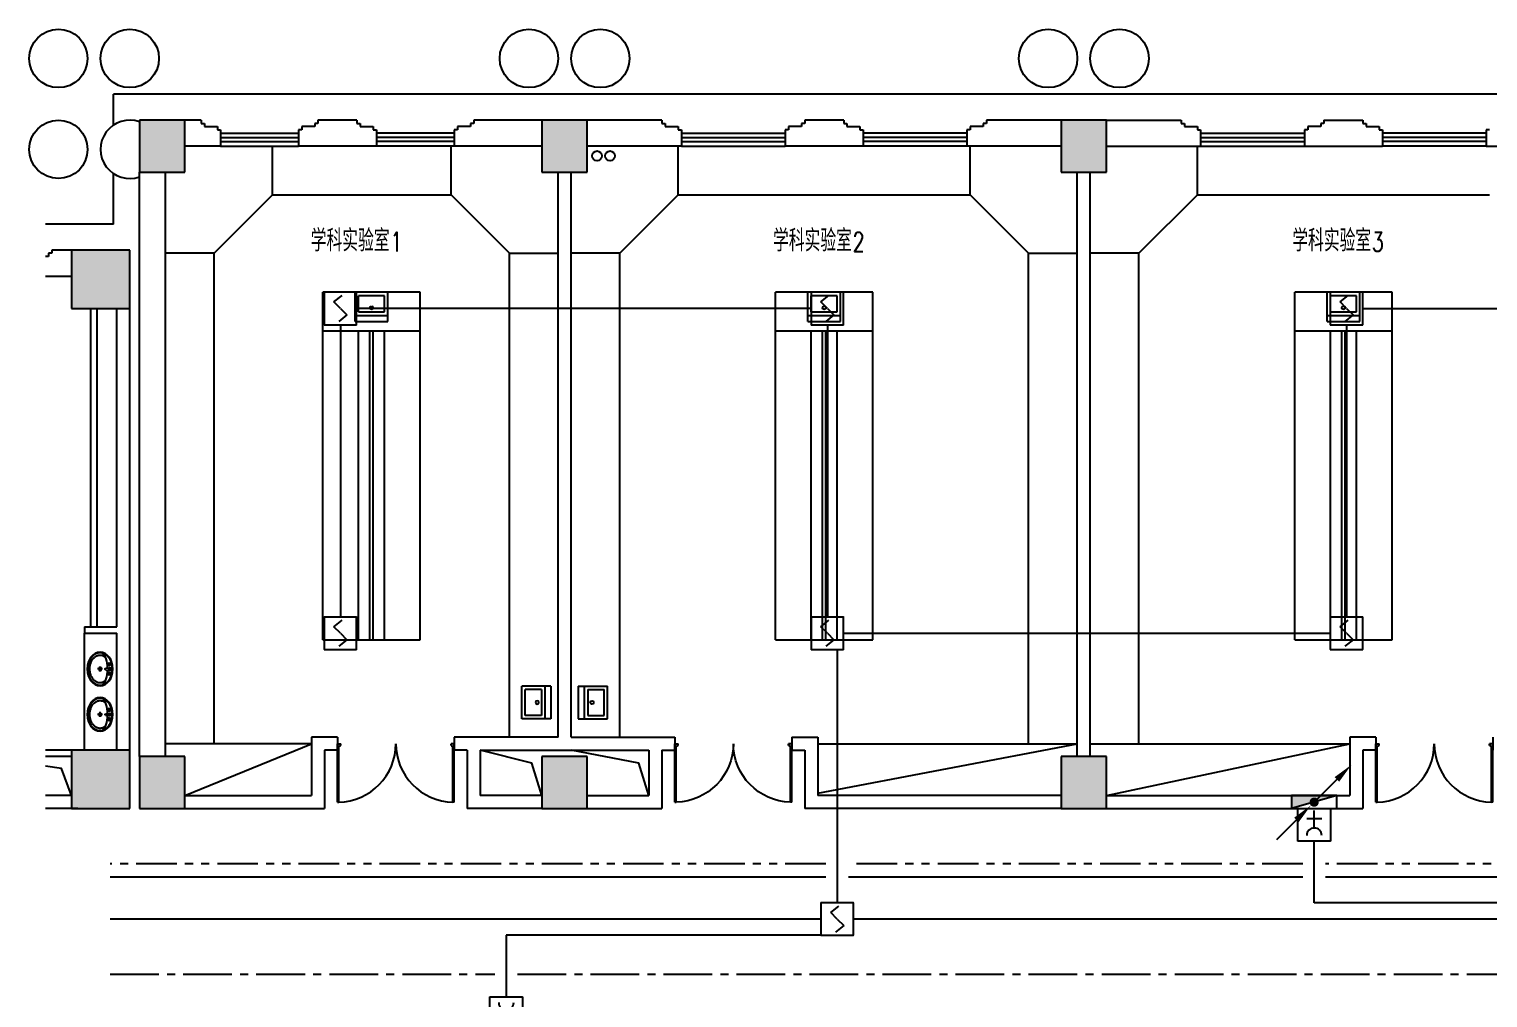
# Model space of a CAD drawing. Extents: x 190999 to 918899, y -200814 to 215286.
# Drawn here: x 563535 to 586010, y 92674 to 107586 of the extents above; entities that cross this region are included whole.
import ezdxf

# ---------------------------------------------------------------- set-up
doc = ezdxf.new("R2010")
doc.units = 0
doc.header["$LTSCALE"] = 1000
doc.header["$MEASUREMENT"] = 0
doc.linetypes.add('CENTER2', pattern=[1.125, 0.75, -0.125, 0.125, -0.125])
doc.linetypes.add('PHANTOM2', pattern=[1.25, 0.625, -0.125, 0.125, -0.125, 0.125, -0.125])
for name, color, linetype in [('00-EQUIP', 3, 'Continuous'), ('00-LWIRE', 4, 'Continuous'), ('00-WIRE-4', 6, 'Continuous'), ('A-卫生间', 250, 'Continuous'), ('A-墙线', 2, 'Continuous'), ('A-外包装修', 250, 'Continuous'), ('A-外窗', 145, 'Continuous'), ('A-家具', 250, 'Continuous'), ('A-门', 167, 'Continuous'), ('COLUMN', 2, 'Continuous'), ('EQUIP_消火栓', 1, 'Continuous'), ('PUB_HATCH', 250, 'Continuous'), ('房间名称', 7, 'Continuous'), ('洞口线', 165, 'Continuous'), ('雨水管', 151, 'Continuous')]:
    doc.layers.add(name, color=color, linetype=linetype)
doc.styles.add('_TCH_DIM', font='SIMPLEX', dxfattribs={"bigfont": 'GBCBIG'})
doc.styles.get("Standard").update_dxf_attribs({"font": 'simhei.ttf'})
doc.styles.add('XXK', font='romans.shx', dxfattribs={"width": 0.75, "bigfont": 'hzf.shx'})
doc.styles.add('zz-1', font='arial.ttf', dxfattribs={"width": 0.8})
doc.linetypes.add('BIG-DLINE', pattern='A,1,-0.15,["D",XXK,S=0.2,R=0,X=-0.1,Y=-0.09],-0.2', length=1.35)

# ---------------------------------------------------------------- blocks, each defined once
blk = doc.blocks.new('m1800')
at = {"layer": 'A-墙线'}
for p, q in [((-900, -100), (-900, 100)), ((900, -100), (900, 100))]:
    blk.add_line(p, q, dxfattribs=at)
at = {"layer": 'A-门'}
for p, q in [((-900, 900), (-900, 0)), ((-900, 900), (-880, 900)), ((-880, 900), (-880, 50)), ((880, 900), (880, 50)), ((900, 900), (880, 900)), ((900, 900), (900, 0)), ((-900, 50), (-870, 50)), ((-900, 0), (-850, 0)), ((-870, 50), (-870, 30)), ((-870, 30), (-850, 30)), ((-850, 30), (-850, 0)), ((850, 30), (850, 0)), ((870, 30), (850, 30)), ((900, 0), (850, 0)), ((870, 50), (870, 30)), ((900, 50), (870, 50))]:
    blk.add_line(p, q, dxfattribs=at)
for centre, start, end in [((-900, 0), 0, 88.7267), ((900, 0), 91.2733, 180)]:
    blk.add_arc(centre, 900, start, end, dxfattribs=at)
blk = doc.blocks.new('手盆')
at = {"layer": 'A-卫生间'}
for p, q in [((113, 12), (46, 16)), ((160, 0), (235, 0)), ((198, -37), (198, 38)), ((113, -11), (46, -16))]:
    blk.add_line(p, q, dxfattribs=at)
for centre, major_axis, ratio, start_param, end_param in [((198, 0), (0, 259), 0.763797, 3.141593, 9.424778), ((194, 0), (0, 259), 0.413212, 0.351725, 1.519021), ((106, 0), (0, 13.9), 0.9, 3.760941, 5.663837), ((194, 0), (0, 259), 0.413212, 1.620217, 2.789865)]:
    blk.add_ellipse(centre, major_axis=major_axis, ratio=ratio, start_param=start_param, end_param=end_param, dxfattribs=at)
for centre, major_axis in [((46, 0), (0, 15.8)), ((56, 71), (0, 20.6)), ((56, 71), (0, 15.6)), ((198, 0), (0, 23.4)), ((56, -71), (0, 20.6)), ((56, -71), (0, 15.6))]:
    blk.add_ellipse(centre, major_axis=major_axis, ratio=0.9, dxfattribs=at)
for points, knots in [([(198, -249), (204, -249), (211, -249), (228, -246), (239, -243), (260, -236), (270, -231), (290, -218), (299, -211), (317, -194), (325, -185), (340, -164), (347, -153), (360, -129), (365, -116), (374, -90), (378, -76), (383, -48), (385, -34), (387, -5), (387, 9), (385, 38), (383, 52), (377, 80), (373, 94), (364, 120), (358, 133), (345, 156), (338, 167), (323, 187), (314, 197), (296, 213), (287, 220), (267, 232), (257, 237), (236, 244), (225, 247), (204, 249), (193, 249), (171, 247), (161, 245), (140, 237), (129, 232), (110, 221), (100, 213), (82, 197), (74, 188), (58, 168), (51, 157), (38, 133), (32, 121), (23, 95), (19, 81), (13, 53), (11, 39), (9, 10), (9, -4), (10, -33), (12, -47), (18, -75), (21, -89), (30, -115), (36, -128), (48, -152), (55, -163), (70, -184), (78, -193), (96, -210), (105, -218), (125, -230), (135, -235), (156, -243), (167, -246), (184, -249), (191, -249), (198, -249)], [0, 0, 0, 0, 0.105369, 0.105369, 0.278747, 0.278747, 0.452125, 0.452125, 0.625504, 0.625504, 0.798882, 0.798882, 0.97226, 0.97226, 1.145639, 1.145639, 1.319017, 1.319017, 1.492395, 1.492395, 1.665774, 1.665774, 1.839152, 1.839152, 2.01253, 2.01253, 2.185909, 2.185909, 2.359287, 2.359287, 2.532665, 2.532665, 2.706044, 2.706044, 2.879422, 2.879422, 3.0528, 3.0528, 3.226179, 3.226179, 3.399557, 3.399557, 3.572935, 3.572935, 3.746313, 3.746313, 3.919692, 3.919692, 4.09307, 4.09307, 4.266448, 4.266448, 4.439827, 4.439827, 4.613205, 4.613205, 4.786583, 4.786583, 4.959962, 4.959962, 5.13334, 5.13334, 5.306718, 5.306718, 5.480097, 5.480097, 5.653475, 5.653475, 5.826853, 5.826853, 6.000232, 6.000232, 6.17361, 6.17361, 6.283185, 6.283185, 6.283185, 6.283185]), ([(119, -185), (121, -187), (123, -188), (130, -193), (135, -196), (146, -202), (152, -205), (163, -209), (169, -210), (180, -213), (186, -214), (194, -214), (196, -214), (198, -214), (204, -214), (209, -214), (222, -212), (229, -210), (241, -206), (245, -204), (254, -200), (259, -197), (269, -191), (275, -187), (286, -178), (291, -173), (300, -162), (304, -158), (314, -145), (319, -137), (327, -123), (329, -118), (334, -107), (336, -101), (341, -89), (343, -83), (346, -71), (348, -64), (351, -49), (352, -40), (354, -22), (355, -13), (355, 5), (355, 14), (354, 32), (352, 41), (349, 58), (348, 66), (343, 81), (341, 89), (335, 104), (332, 111), (326, 125), (322, 132), (314, 144), (310, 150), (301, 162), (296, 167), (287, 177), (281, 181), (272, 189), (267, 192), (256, 199), (250, 202), (238, 207), (233, 209), (223, 211), (217, 212), (205, 214), (198, 214), (186, 213), (181, 213), (171, 211), (166, 210), (151, 205), (141, 200), (128, 191), (123, 188), (119, 185)], [5.740897, 5.740897, 5.740897, 5.740897, 5.780874, 5.780874, 5.896829, 5.896829, 6.012784, 6.012784, 6.128739, 6.128739, 6.240697, 6.240697, 6.283185, 6.283185, 6.283185, 6.399826, 6.399826, 6.5409, 6.5409, 6.634, 6.634, 6.7271, 6.7271, 6.852188, 6.852188, 6.977276, 6.977276, 7.077377, 7.077377, 7.229977, 7.229977, 7.317389, 7.317389, 7.404801, 7.404801, 7.497094, 7.497094, 7.589386, 7.589386, 7.712334, 7.712334, 7.835281, 7.835281, 7.958228, 7.958228, 8.081175, 8.081175, 8.194983, 8.194983, 8.30879, 8.30879, 8.422598, 8.422598, 8.537599, 8.537599, 8.6526, 8.6526, 8.767602, 8.767602, 8.884432, 8.884432, 8.982435, 8.982435, 9.119467, 9.119467, 9.224191, 9.224191, 9.328914, 9.328914, 9.470087, 9.470087, 9.571187, 9.571187, 9.672288, 9.672288, 9.874489, 9.874489, 9.967059, 9.967059, 9.967059, 9.967059])]:
    blk.add_open_spline(points, degree=3, knots=knots, dxfattribs=at)
blk.add_point((46, 0), dxfattribs=at)
blk = doc.blocks.new('$TwtSys$00000434')
for p, q in [((-0.5, 0.5), (-0.5, -0.5)), ((-0.5, -0.5), (0.5, 0.5)), ((0.5, 0.5), (-0.5, 0.5)), ((0.5, -0.5), (0.5, 0.5)), ((-0.5, -0.5), (0.5, -0.5))]:
    blk.add_line(p, q)
blk.add_solid([(0.5, -0.5), (0.5, 0.5), (-0.5, -0.5)])
blk = doc.blocks.new('$plan$00001609')
at = {"linetype": 'Continuous'}
for p, q in [((0, -251), (0, 251)), ((0, 251), (450, 251)), ((93, -251), (93, 251)), ((450, 251), (450, -251)), ((146, -199), (146, 199)), ((146, 199), (397, 199)), ((397, 199), (397, -199)), ((146, -199), (397, -199)), ((0, -251), (450, -251))]:
    blk.add_line(p, q, dxfattribs=at)
blk.add_line((238, 2), (238, 0))
blk.add_arc((212, 0), 26, 4.716, 0, dxfattribs=at)
at = {"style": 'zz-1'}
for tag in ['YSIZE', 'XSIZE']:
    blk.add_attdef(tag, (0, 0), '', height=0.5, dxfattribs=at)
blk = doc.blocks.new('_LINKPT1')
at = {"color": 0}
blk.add_line((0, 0), (0, 0), dxfattribs=at)
blk = doc.blocks.new('J62IR8YJ')
for p, q in [((-0.5, 1), (0.5, 1)), ((-0.5, 0), (-0.5, 1)), ((0.5, 1), (0.5, 0)), ((0, 0.598), (0, 0.06)), ((0.5, 0), (-0.5, 0)), ((-0.231, 0.312), (0.231, 0.312))]:
    blk.add_line(p, q)
at = {"const_width": 0.04, "flags": 128}
blk.add_lwpolyline([(-0.5, 0), (-0.5, 1), (0.5, 1), (0.5, 0)], close=True, dxfattribs=at)
blk.add_arc((0, 0.829), 0.231, 180, 0)
at = {"xscale": 0.002, "yscale": 0.00200000000000955, "zscale": 0.002}
for p in [(0, 1), (-0.5, 0.5), (0.5, 0.5), (0, 0)]:
    blk.add_blockref('_LINKPT1', p, dxfattribs=at)
at = {"flags": 9}
blk.add_attdef('A', (0, 0), '', height=0.00002, dxfattribs=at)
blk = doc.blocks.new('3S1KCGW2')
for p, q in [((0.5, 0.5), (-0.5, 0.5)), ((-0.5, 0.5), (-0.5, -0.5)), ((0.5, -0.5), (0.5, 0.5)), ((-0.2, 0.2), (0.05, 0.4)), ((0, 0), (-0.2, 0.2)), ((0, 0), (0.2, -0.2)), ((0.2, -0.2), (-0.05, -0.4)), ((-0.5, -0.5), (0.5, -0.5))]:
    blk.add_line(p, q)
at = {"const_width": 0.04, "flags": 128}
blk.add_lwpolyline([(-0.5, -0.5), (-0.5, 0.5), (0.5, 0.5), (0.5, -0.5)], close=True, dxfattribs=at)
at = {"xscale": 0.002, "yscale": 0.002, "zscale": 0.002}
for p in [(0, 0.5), (-0.5, 0), (0.5, 0), (0, -0.5)]:
    blk.add_blockref('_LINKPT1', p, dxfattribs=at)
at = {"flags": 9}
blk.add_attdef('A', (0, 0), '', height=0.00002, dxfattribs=at)
blk = doc.blocks.new('_WRLD1L')
for p, q in [((0.7, 0.7), (0, 0)), ((0.104, 0.104), (0.104, 0.104)), ((-0.104, -0.104), (-0.104, -0.104))]:
    blk.add_line(p, q)
at = {"const_width": 0.142}
blk.add_lwpolyline([(-0.071, 0, 1), (0.071, 0, 1)], format="xyb", close=True, dxfattribs=at)
blk.add_solid([(0.63, 0.77), (0.77, 0.63), (1.15, 1.15)])
at = {"width": 0.8, "flags": 9}
blk.add_attdef('A', (0, 0), '', height=0.00002, dxfattribs=at)
blk = doc.blocks.new('_WRLD10L')
for p, q in [((1.15, 1.15), (0.55, 0.55)), ((0.104, 0.104), (0.104, 0.104)), ((-0.104, -0.104), (-0.104, -0.104))]:
    blk.add_line(p, q)
at = {"const_width": 0.142}
blk.add_lwpolyline([(-0.071, 0, 1), (0.071, 0, 1)], format="xyb", close=True, dxfattribs=at)
blk.add_solid([(0.62, 0.48), (0.48, 0.62), (0.1, 0.1)])
at = {"width": 0.8, "flags": 9}
blk.add_attdef('A', (0, 0), '', height=0.00002, dxfattribs=at)

msp = doc.modelspace()

# ---------------------------------------------------------------- hatches: boundary and pattern name
at = {"layer": 'PUB_HATCH'}
for points in [[(565234.6, 105386.5), (565934.6, 105386.5), (565934.6, 106186.5), (565234.6, 106186.5)], [(571434.6, 105386.5), (572134.6, 105386.5), (572134.6, 106186.5), (571434.6, 106186.5)], [(579434.6, 105386.5), (580134.6, 105386.5), (580134.6, 106186.5), (579434.6, 106186.5)], [(564184.6, 103286.5), (565084.6, 103286.5), (565084.6, 104186.5), (564184.6, 104186.5)], [(564184.6, 95586.5), (565084.6, 95586.5), (565084.6, 96486.5), (564184.6, 96486.5)], [(565234.6, 95586.5), (565934.6, 95586.5), (565934.6, 96386.5), (565234.6, 96386.5)], [(571434.6, 95586.5), (572134.6, 95586.5), (572134.6, 96386.5), (571434.6, 96386.5)], [(579434.6, 95586.5), (580134.6, 95586.5), (580134.6, 96386.5), (579434.6, 96386.5)]]:
    msp.add_hatch(color=256, dxfattribs=at).paths.add_polyline_path(points)

# ---------------------------------------------------------------- linework, layer by layer
at = {"layer": '00-WIRE-4'}
for p, q in [((575582.9, 103286.5), (568580.2, 103286.5)), ((584082.9, 103286.5), (591467.9, 103286.5)), ((568330.2, 103036.5), (568330.2, 98536.5)), ((575832.9, 103036.5), (575832.9, 98536.5)), ((583832.9, 103036.5), (583832.9, 98536.5)), ((576082.9, 98286.5), (583582.9, 98286.5)), ((575984.6, 98036.5), (575984.6, 94136.5)), ((583334.3, 94136.5), (583334.3, 95086.5)), ((587267.9, 94136.5), (583334.3, 94136.5)), ((575734.6, 93886.5), (564784.6, 93886.5)), ((587267.9, 93886.5), (576234.6, 93886.5)), ((575734.6, 93636.5), (570884.6, 93636.5)), ((570884.6, 93636.5), (570884.6, 92686.5))]:
    msp.add_line(p, q, dxfattribs=at)
at = {"layer": '00-WIRE-4', "linetype": 'PHANTOM2'}
for p, q in [((575809.6, 94736.5), (564784.6, 94736.5)), ((583159.3, 94736.5), (576159.6, 94736.5)), ((608059.9, 94736.5), (583509.3, 94736.5))]:
    msp.add_line(p, q, dxfattribs=at)
at = {"layer": '00-WIRE-4', "linetype": 'BIG-DLINE'}
for p, q in [((564784.6, 94536.5), (575809.6, 94536.5)), ((576159.6, 94536.5), (583159.3, 94536.5)), ((583509.3, 94536.5), (608059.9, 94536.5))]:
    msp.add_line(p, q, dxfattribs=at)
at = {"layer": '00-WIRE-4', "linetype": 'CENTER2'}
for p, q in [((564784.6, 93036.5), (570709.6, 93036.5)), ((571059.6, 93036.5), (591332, 93036.5))]:
    msp.add_line(p, q, dxfattribs=at)
at = {"layer": 'A-卫生间'}
for p, q in [((564484.6, 98386.5), (564484.6, 103286.5)), ((564584.6, 98386.5), (564584.6, 103286.5)), ((564384.6, 96486.5), (564384.6, 98286.5))]:
    msp.add_line(p, q, dxfattribs=at)
at = {"layer": 'A-墙线'}
for p, q in [((566184.6, 106186.5), (565934.6, 106186.5)), ((566184.6, 106186.5), (566184.6, 106136.5)), ((566184.6, 106136.5), (566234.6, 106136.5)), ((566234.6, 106136.5), (566234.6, 106086.5)), ((566234.6, 106086.5), (566434.6, 106086.5)), ((566434.6, 106086.5), (566434.6, 106036.5)), ((567734.6, 106086.5), (567734.6, 106036.5)), ((567934.6, 106086.5), (567734.6, 106086.5)), ((567934.6, 106136.5), (567934.6, 106086.5)), ((567984.6, 106136.5), (567934.6, 106136.5)), ((568584.6, 106186.5), (567984.6, 106186.5)), ((567984.6, 106186.5), (567984.6, 106136.5)), ((568584.6, 106186.5), (568584.6, 106136.5)), ((568584.6, 106136.5), (568634.6, 106136.5)), ((568634.6, 106136.5), (568634.6, 106086.5)), ((568634.6, 106086.5), (568834.6, 106086.5)), ((568834.6, 106086.5), (568834.6, 106036.5)), ((570134.6, 106086.5), (570134.6, 106036.5)), ((570334.6, 106086.5), (570134.6, 106086.5)), ((570334.6, 106136.5), (570334.6, 106086.5)), ((570384.6, 106136.5), (570334.6, 106136.5)), ((571434.6, 106186.5), (570384.6, 106186.5)), ((570384.6, 106186.5), (570384.6, 106136.5)), ((573284.6, 106186.5), (572134.6, 106186.5)), ((573284.6, 106186.5), (573284.6, 106136.5)), ((573284.6, 106136.5), (573334.6, 106136.5)), ((573334.6, 106136.5), (573334.6, 106086.5)), ((573334.6, 106086.5), (573534.6, 106086.5)), ((573534.6, 106086.5), (573534.6, 106036.5)), ((575234.6, 106086.5), (575234.6, 106036.5)), ((575434.6, 106086.5), (575234.6, 106086.5)), ((575434.6, 106136.5), (575434.6, 106086.5)), ((575484.6, 106136.5), (575434.6, 106136.5)), ((576084.6, 106186.5), (575484.6, 106186.5)), ((575484.6, 106186.5), (575484.6, 106136.5)), ((576084.6, 106186.5), (576084.6, 106136.5)), ((576084.6, 106136.5), (576134.6, 106136.5)), ((576134.6, 106136.5), (576134.6, 106086.5)), ((576134.6, 106086.5), (576334.6, 106086.5)), ((576334.6, 106086.5), (576334.6, 106036.5)), ((578034.6, 106086.5), (578034.6, 106036.5)), ((578234.6, 106086.5), (578034.6, 106086.5)), ((578234.6, 106136.5), (578234.6, 106086.5)), ((578284.6, 106136.5), (578234.6, 106136.5)), ((579434.6, 106186.5), (578284.6, 106186.5)), ((578284.6, 106186.5), (578284.6, 106136.5)), ((580134.6, 106186.5), (581284.6, 106186.5)), ((581284.6, 106186.5), (581284.6, 106136.5)), ((581284.6, 106136.5), (581334.6, 106136.5)), ((581334.6, 106136.5), (581334.6, 106086.5)), ((581334.6, 106086.5), (581534.6, 106086.5)), ((581534.6, 106086.5), (581534.6, 106036.5)), ((583234.6, 106086.5), (583234.6, 106036.5)), ((583434.6, 106086.5), (583234.6, 106086.5)), ((583434.6, 106136.5), (583434.6, 106086.5)), ((583484.6, 106136.5), (583434.6, 106136.5)), ((583484.6, 106186.5), (584084.6, 106186.5)), ((583484.6, 106186.5), (583484.6, 106136.5)), ((584084.6, 106186.5), (584084.6, 106136.5)), ((584084.6, 106136.5), (584134.6, 106136.5)), ((584134.6, 106136.5), (584134.6, 106086.5)), ((584134.6, 106086.5), (584334.6, 106086.5)), ((584334.6, 106086.5), (584334.6, 106036.5)), ((566434.6, 106036.5), (566484.6, 106036.5)), ((566484.6, 106036.5), (566484.6, 105786.5)), ((567734.6, 106036.5), (567684.6, 106036.5)), ((567684.6, 106036.5), (567684.6, 105786.5)), ((568834.6, 106036.5), (568884.6, 106036.5)), ((568884.6, 106036.5), (568884.6, 105786.5)), ((570134.6, 106036.5), (570084.6, 106036.5)), ((570084.6, 106036.5), (570084.6, 105786.5)), ((573534.6, 106036.5), (573584.6, 106036.5)), ((573584.6, 106036.5), (573584.6, 105786.5)), ((575234.6, 106036.5), (575184.6, 106036.5)), ((575184.6, 106036.5), (575184.6, 105786.5)), ((576334.6, 106036.5), (576384.6, 106036.5)), ((576384.6, 106036.5), (576384.6, 105786.5)), ((578034.6, 106036.5), (577984.6, 106036.5)), ((577984.6, 106036.5), (577984.6, 105786.5)), ((581534.6, 106036.5), (581584.6, 106036.5)), ((581584.6, 106036.5), (581584.6, 105786.5)), ((583234.6, 106036.5), (583184.6, 106036.5)), ((583184.6, 106036.5), (583184.6, 105786.5)), ((584334.6, 106036.5), (584384.6, 106036.5)), ((584384.6, 106036.5), (584384.6, 105786.5)), ((586034.6, 106036.5), (585984.6, 106036.5)), ((585984.6, 106036.5), (585984.6, 105786.5)), ((566484.6, 105786.5), (565934.6, 105786.5)), ((568884.6, 105786.5), (567684.6, 105786.5)), ((571434.6, 105786.5), (570084.6, 105786.5)), ((573584.6, 105786.5), (572134.6, 105786.5)), ((576384.6, 105786.5), (575184.6, 105786.5)), ((579434.6, 105786.5), (577984.6, 105786.5)), ((580134.6, 105786.5), (581584.6, 105786.5)), ((583184.6, 105786.5), (584384.6, 105786.5)), ((585984.6, 105786.5), (587434.6, 105786.5)), ((565234.6, 96386.5), (565234.6, 105386.5)), ((565634.6, 96386.5), (565634.6, 105386.5)), ((571684.6, 96686.5), (571684.6, 105386.5)), ((571884.6, 96686.5), (571884.6, 105386.5)), ((579684.6, 96386.5), (579684.6, 105386.5)), ((579884.6, 96386.5), (579884.6, 105386.5)), ((563834.6, 104086.5), (563784.6, 104086.5)), ((563834.6, 104136.5), (563834.6, 104086.5)), ((563884.6, 104136.5), (563834.6, 104136.5)), ((564184.6, 104186.5), (563884.6, 104186.5)), ((563884.6, 104186.5), (563884.6, 104136.5)), ((563784.6, 103786.5), (564184.6, 103786.5)), ((564884.6, 98386.5), (564884.6, 103286.5)), ((565084.6, 96486.5), (565084.6, 103286.5)), ((564384.6, 98386.5), (564884.6, 98386.5)), ((564384.6, 98386.5), (564384.6, 98286.5)), ((564384.6, 98286.5), (564884.6, 98286.5)), ((564884.6, 96486.5), (564884.6, 98286.5)), ((568284.6, 96686.5), (567884.6, 96686.5)), ((567884.6, 96686.5), (567884.6, 95786.5)), ((571684.6, 96686.5), (570084.6, 96686.5)), ((571884.6, 96686.5), (573484.6, 96686.5)), ((575284.6, 96686.5), (575684.6, 96686.5)), ((575684.6, 96686.5), (575684.6, 95786.5)), ((584284.6, 96686.5), (583884.6, 96686.5)), ((583884.6, 96686.5), (583884.6, 95786.5)), ((564184.6, 96486.5), (563784.6, 96486.5)), ((568284.6, 96486.5), (568084.6, 96486.5)), ((568084.6, 96486.5), (568084.6, 95586.5)), ((570284.6, 96486.5), (570084.6, 96486.5)), ((570284.6, 96486.5), (570284.6, 95586.5)), ((570484.6, 96486.5), (573084.6, 96486.5)), ((570484.6, 96486.5), (570484.6, 95786.5)), ((573084.6, 96486.5), (573084.6, 95786.5)), ((573284.6, 96486.5), (573484.6, 96486.5)), ((573284.6, 96486.5), (573284.6, 95586.5)), ((575284.6, 96486.5), (575484.6, 96486.5)), ((575484.6, 96486.5), (575484.6, 95586.5)), ((584284.6, 96486.5), (584084.6, 96486.5)), ((584084.6, 96486.5), (584084.6, 95586.5)), ((564184.6, 96386.5), (563784.6, 96386.5)), ((564184.6, 95786.5), (563784.6, 95786.5)), ((565934.6, 95786.5), (567884.6, 95786.5)), ((571434.6, 95786.5), (570484.6, 95786.5)), ((572134.6, 95786.5), (573084.6, 95786.5)), ((579434.6, 95786.5), (575684.6, 95786.5)), ((580134.6, 95786.5), (583884.6, 95786.5)), ((564284.6, 95586.5), (563784.6, 95586.5)), ((565934.6, 95586.5), (568084.6, 95586.5)), ((571434.6, 95586.5), (570284.6, 95586.5)), ((572134.6, 95586.5), (573284.6, 95586.5)), ((579434.6, 95586.5), (575484.6, 95586.5)), ((580134.6, 95586.5), (584084.6, 95586.5))]:
    msp.add_line(p, q, dxfattribs=at)
at = {"layer": 'A-外包装修'}
for p, q in [((564834.6, 106110.6), (564834.6, 106586.5)), ((628484.6, 106586.5), (564834.6, 106586.5)), ((564834.6, 104586.5), (564834.6, 105362.3)), ((564834.6, 104586.5), (563784.6, 104586.5))]:
    msp.add_line(p, q, dxfattribs=at)
for centre in [(563984.6, 107136.5), (565084.6, 107136.5), (571234.6, 107136.5), (572334.6, 107136.5), (579234.6, 107136.5), (580334.6, 107136.5), (563984.6, 105736.5)]:
    msp.add_circle(centre, 450, dxfattribs=at)
msp.add_arc((565084.6, 105736.5), 450, 70.52878, 289.47122, dxfattribs=at)
at = {"layer": 'A-外窗'}
for p, q in [((566484.6, 105986.5), (567684.6, 105986.5)), ((566484.6, 105916.5), (567684.6, 105916.5)), ((570084.6, 105986.5), (568884.6, 105986.5)), ((570084.6, 105916.5), (568884.6, 105916.5)), ((573584.6, 105986.5), (575184.6, 105986.5)), ((573584.6, 105916.5), (575184.6, 105916.5)), ((577984.6, 105986.5), (576384.6, 105986.5)), ((577984.6, 105916.5), (576384.6, 105916.5)), ((581584.6, 105986.5), (583184.6, 105986.5)), ((581584.6, 105916.5), (583184.6, 105916.5)), ((585984.6, 105986.5), (584384.6, 105986.5)), ((585984.6, 105916.5), (584384.6, 105916.5)), ((566484.6, 105856.5), (567684.6, 105856.5)), ((566484.6, 105786.5), (567684.6, 105786.5)), ((570084.6, 105856.5), (568884.6, 105856.5)), ((570084.6, 105786.5), (568884.6, 105786.5)), ((573584.6, 105856.5), (575184.6, 105856.5)), ((573584.6, 105786.5), (575184.6, 105786.5)), ((577984.6, 105856.5), (576384.6, 105856.5)), ((577984.6, 105786.5), (576384.6, 105786.5)), ((581584.6, 105856.5), (583184.6, 105856.5)), ((581584.6, 105786.5), (583184.6, 105786.5)), ((585984.6, 105856.5), (584384.6, 105856.5)), ((585984.6, 105786.5), (584384.6, 105786.5))]:
    msp.add_line(p, q, dxfattribs=at)
at = {"layer": 'A-家具'}
for p, q in [((567284.6, 105036.5), (567284.6, 105786.5)), ((570034.6, 105036.5), (570034.6, 105786.5)), ((573534.6, 105036.5), (573534.6, 105786.5)), ((578034.6, 105036.5), (578034.6, 105786.5)), ((581534.6, 105036.5), (581534.6, 105786.5)), ((567284.6, 105036.5), (566384.6, 104136.5)), ((567284.6, 105036.5), (570034.6, 105036.5)), ((570034.6, 105036.5), (570934.6, 104136.5)), ((573534.6, 105036.5), (572634.6, 104136.5)), ((573534.6, 105036.5), (578034.6, 105036.5)), ((578034.6, 105036.5), (578934.6, 104136.5)), ((581534.6, 105036.5), (580634.6, 104136.5)), ((581534.6, 105036.5), (586034.6, 105036.5)), ((566384.6, 104136.5), (565634.6, 104136.5)), ((566384.6, 96586.5), (566384.6, 104136.5)), ((570934.6, 96686.5), (570934.6, 104136.5)), ((570934.6, 104136.5), (571684.6, 104136.5)), ((572634.6, 104136.5), (571884.6, 104136.5)), ((572634.6, 96686.5), (572634.6, 104136.5)), ((578934.6, 96586.5), (578934.6, 104136.5)), ((578934.6, 104136.5), (579684.6, 104136.5)), ((580634.6, 104136.5), (579884.6, 104136.5)), ((580634.6, 96586.5), (580634.6, 104136.5)), ((568059.6, 98186.5), (568059.6, 103536.5)), ((569559.6, 103536.5), (568059.6, 103536.5)), ((569559.6, 98186.5), (569559.6, 103536.5)), ((575034.6, 98186.5), (575034.6, 103536.5)), ((576534.6, 103536.5), (575034.6, 103536.5)), ((576534.6, 98186.5), (576534.6, 103536.5)), ((583034.6, 98186.5), (583034.6, 103536.5)), ((584534.6, 103536.5), (583034.6, 103536.5)), ((584534.6, 98186.5), (584534.6, 103536.5)), ((569559.6, 102936.5), (568059.6, 102936.5)), ((568609.6, 98186.5), (568609.6, 102936.5)), ((568784.6, 98186.5), (568784.6, 102936.5)), ((568834.6, 98186.5), (568834.6, 102936.5)), ((569009.6, 98186.5), (569009.6, 102936.5)), ((576534.6, 102936.5), (575034.6, 102936.5)), ((575584.6, 98186.5), (575584.6, 102936.5)), ((575759.6, 98186.5), (575759.6, 102936.5)), ((575809.6, 98186.5), (575809.6, 102936.5)), ((575984.6, 98186.5), (575984.6, 102936.5)), ((584534.6, 102936.5), (583034.6, 102936.5)), ((583584.6, 98186.5), (583584.6, 102936.5)), ((583759.6, 98186.5), (583759.6, 102936.5)), ((583809.6, 98186.5), (583809.6, 102936.5)), ((583984.6, 98186.5), (583984.6, 102936.5)), ((568059.6, 98186.5), (569559.6, 98186.5)), ((575034.6, 98186.5), (576534.6, 98186.5)), ((583034.6, 98186.5), (584534.6, 98186.5)), ((567884.6, 96586.5), (565634.6, 96586.5)), ((565934.6, 95786.5), (567884.6, 96586.5)), ((575684.6, 96586.5), (579684.6, 96586.5)), ((575684.6, 95824.6), (579684.6, 96586.5)), ((579884.6, 96586.5), (583884.6, 96586.5)), ((580134.6, 95786.5), (583884.6, 96586.5))]:
    msp.add_line(p, q, dxfattribs=at)
at = {"layer": 'COLUMN'}
for p, q in [((565934.6, 106186.5), (565234.6, 106186.5)), ((565234.6, 106186.5), (565234.6, 105386.5)), ((565934.6, 105386.5), (565934.6, 106186.5)), ((572134.6, 106186.5), (571434.6, 106186.5)), ((571434.6, 106186.5), (571434.6, 105386.5)), ((572134.6, 105386.5), (572134.6, 106186.5)), ((580134.6, 106186.5), (579434.6, 106186.5)), ((579434.6, 106186.5), (579434.6, 105386.5)), ((580134.6, 105386.5), (580134.6, 106186.5)), ((565234.6, 105386.5), (565934.6, 105386.5)), ((571434.6, 105386.5), (572134.6, 105386.5)), ((579434.6, 105386.5), (580134.6, 105386.5)), ((565084.6, 104186.5), (564184.6, 104186.5)), ((564184.6, 104186.5), (564184.6, 103286.5)), ((565084.6, 103286.5), (565084.6, 104186.5)), ((564184.6, 103286.5), (565084.6, 103286.5)), ((565084.6, 96486.5), (564184.6, 96486.5)), ((564184.6, 96486.5), (564184.6, 95586.5)), ((565084.6, 95586.5), (565084.6, 96486.5)), ((565934.6, 96386.5), (565234.6, 96386.5)), ((565234.6, 96386.5), (565234.6, 95586.5)), ((565934.6, 95586.5), (565934.6, 96386.5)), ((572134.6, 96386.5), (571434.6, 96386.5)), ((571434.6, 96386.5), (571434.6, 95586.5)), ((572134.6, 95586.5), (572134.6, 96386.5)), ((580134.6, 96386.5), (579434.6, 96386.5)), ((579434.6, 96386.5), (579434.6, 95586.5)), ((580134.6, 95586.5), (580134.6, 96386.5)), ((564184.6, 95586.5), (565084.6, 95586.5)), ((565234.6, 95586.5), (565934.6, 95586.5)), ((571434.6, 95586.5), (572134.6, 95586.5)), ((579434.6, 95586.5), (580134.6, 95586.5))]:
    msp.add_line(p, q, dxfattribs=at)
at = {"layer": '洞口线', "ltscale": 2}
for points in [[(571434.6, 95786.5), (571280.5, 96284.8), (570484.6, 96486.5)], [(573084.6, 95786.5), (572930.5, 96284.8), (571883.2, 96486.5)], [(564184.6, 95786.5), (564030.5, 96205.2), (563784.6, 96238.3)]]:
    msp.add_lwpolyline(points, dxfattribs=at)
at = {"layer": '雨水管'}
for centre in [(572284.6, 105636.5), (572484.6, 105636.5)]:
    msp.add_circle(centre, 75, dxfattribs=at)

# ---------------------------------------------------------------- block references
at = {"xscale": -1}
for p in [(564824.6, 97736.5), (564824.6, 97036.5)]:
    msp.add_blockref('手盆', p, dxfattribs=at)
at = {"layer": '00-EQUIP', "xscale": 500, "yscale": 500, "zscale": 500}
for name, p in [('3S1KCGW2', (568330.2, 103286.5)), ('3S1KCGW2', (575832.9, 103286.5)), ('3S1KCGW2', (583832.9, 103286.5)), ('3S1KCGW2', (568330.2, 98286.5)), ('3S1KCGW2', (575832.9, 98286.5)), ('3S1KCGW2', (583832.9, 98286.5)), ('3S1KCGW2', (575984.6, 93886.5)), ('J62IR8YJ', (570884.6, 92186.5))]:
    msp.add_blockref(name, p, dxfattribs=at)
at = {"layer": '00-EQUIP', "xscale": 500, "yscale": 500, "zscale": 500, "rotation": 180}
msp.add_blockref('J62IR8YJ', (583334.3, 95586.5), dxfattribs=at)
at = {"layer": '00-LWIRE', "xscale": 500, "yscale": 500, "zscale": 500}
msp.add_blockref('_WRLD1L', (583334.3, 95686.5), dxfattribs=at)
at = {"layer": '00-LWIRE', "xscale": 500, "yscale": 500, "zscale": 500, "rotation": 180}
msp.add_blockref('_WRLD10L', (583334.3, 95686.5), dxfattribs=at)
at = {"layer": 'A-家具', "yscale": -1, "rotation": 90.00000000000001}
for p in [(568809.6, 103086.5), (575784.6, 103086.5), (583784.6, 103086.5)]:
    msp.add_blockref('$plan$00001609', p, dxfattribs=at)
at = {"layer": 'A-家具', "rotation": 180.0000000000001}
msp.add_blockref('$plan$00001609', (571574.3, 97220.2), dxfattribs=at)
at = {"layer": 'A-家具', "yscale": -1}
msp.add_blockref('$plan$00001609', (571994.8, 97220.2), dxfattribs=at)
at = {"layer": 'A-门', "rotation": 180}
for p in [(569184.6, 96586.5), (585184.6, 96586.5)]:
    msp.add_blockref('m1800', p, dxfattribs=at)
at = {"layer": 'A-门', "xscale": -1, "rotation": 180}
msp.add_blockref('m1800', (574384.6, 96586.5), dxfattribs=at)
at = {"layer": 'EQUIP_消火栓', "xscale": 700, "yscale": 200, "zscale": 700, "rotation": 180}
msp.add_blockref('$TwtSys$00000434', (583334.3, 95686.5), dxfattribs=at)

# ---------------------------------------------------------------- texts
at = {"layer": '房间名称', "style": '_TCH_DIM'}
for p in [(567873.2, 104164.1), (574996.1, 104164.1), (582996.1, 104164.1)]:
    msp.add_text('学科实验室', height=337.59, dxfattribs=at).set_placement(p)
at = {"layer": '房间名称', "style": '_TCH_DIM', "width": 0.705882}
for s, p in [('1', (569101.9, 104164.1)), ('2', (576224.8, 104164.1)), ('3', (584224.8, 104164.1))]:
    msp.add_text(s, height=297.5, dxfattribs=at).set_placement(p)

doc.saveas('drawing.dxf')
